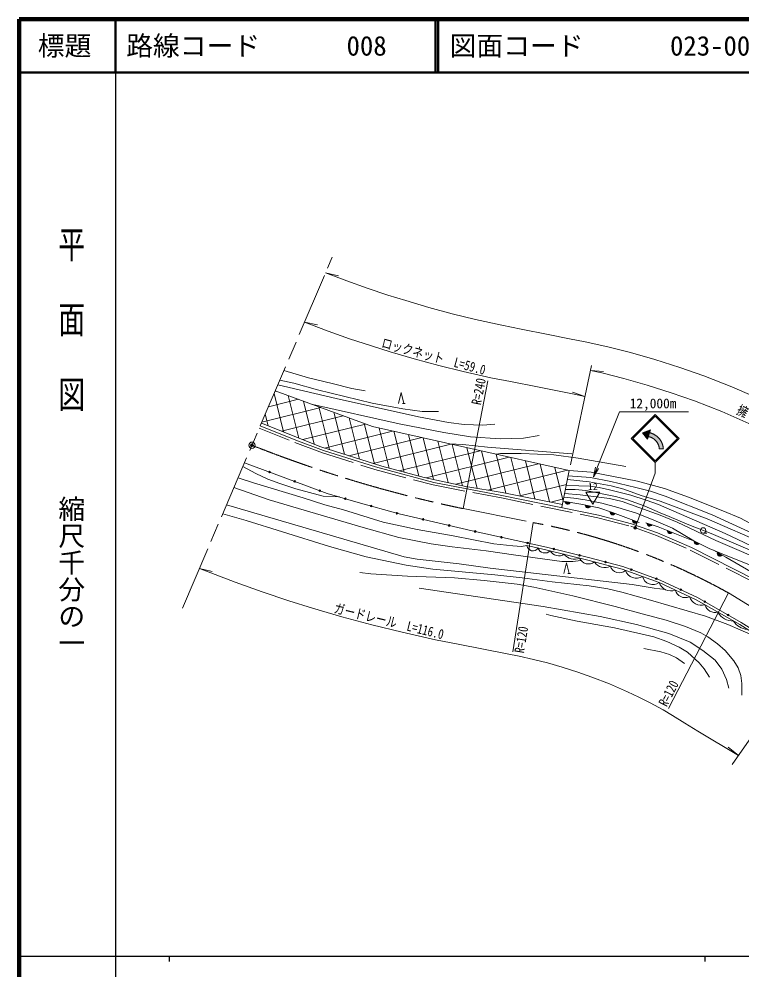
# Model space of a CAD drawing. Units: millimetres at full size, sheet at 1:1000; details may follow other scales. Extents: x 40000 to 680000, y 20000 to 380000.
# Drawn here: x 40000 to 174947, y 202409 to 380000 of the extents above; entities that cross this region are included whole.
import ezdxf
from ezdxf.enums import TextEntityAlignment as Align

# ---------------------------------------------------------------- set-up
doc = ezdxf.new("R2010")
doc.units = ezdxf.units.MM
doc.header["$LTSCALE"] = 1000
doc.header["$PDMODE"] = 32
doc.header["$PDSIZE"] = 500
doc.linetypes.add('CHAIN', pattern=[18.5, 12, -1.5, 3.5, -1.5])
doc.linetypes.add('DASHED', pattern=[7.5, 6, -1.5])
for name, color, linetype, lineweight in [('M-BGD', 7, 'Continuous', 13), ('M-BMK', 2, 'CHAIN', 13), ('M-BMK-SRVR', 3, 'Continuous', 13), ('M-STR-HTXT', 7, 'Continuous', 13), ('M-STR-STRC', 7, 'Continuous', 13), ('M-TTL', 2, 'Continuous', 140), ('M-TTL-BAND', 7, 'Continuous', 25), ('M-TTL-LINE', 7, 'Continuous', 50)]:
    doc.layers.add(name, color=color, linetype=linetype, lineweight=lineweight)
doc.layers.add('M-OTRS', color=6, linetype='Continuous')
doc.layers.add('M-TTL-TXT', color=7, linetype='Continuous')
doc.styles.add('@ＭＳ ゴシック', font='')
doc.styles.add('ＭＳ ゴシック', font='')
doc.styles.get('@ＭＳ ゴシック').set_extended_font_data('@MS Gothic')
doc.styles.get('ＭＳ ゴシック').set_extended_font_data('MS Gothic')

# ---------------------------------------------------------------- blocks, each defined once
blk = doc.blocks.new('open_arrow')
at = {"color": 0, "linetype": 'Continuous', "lineweight": -2}
blk.add_lwpolyline([(7.5, 1.25), (0, 0), (7.5, -1.25)], dxfattribs=at)

msp = doc.modelspace()

# ---------------------------------------------------------------- hatches: boundary and pattern name
at = {"layer": 'M-BGD'}
for points in [[(86640, 295447, -1), (86922, 295342, -0.41421), (86729, 295254, -0.41421)], [(91328, 293706, -1), (91609, 293602, -0.41421), (91416, 293513, -0.41421)], [(96015, 291965, -1), (96296, 291861, -0.41421), (96103, 291772, -0.41421)], [(100779, 290458, -0.41421), (100965, 290560, -0.41421), (101067, 290374, -1)], [(142901, 289717, -0.82183), (141922, 289873)], [(105587, 289084, -1), (105875, 289003, -1)], [(110401, 287735, -1), (110690, 287654, -1)], [(146684, 289015, -0.82183), (145715, 289222)], [(151262, 287645, -0.82183), (150334, 287994)], [(115266, 286584, -1), (115559, 286516, -0.41421), (115379, 286404, -0.41421)], [(155427, 286081, -0.82183), (154499, 286429)], [(120138, 285458, -1), (120430, 285390, -0.41421), (120250, 285278, -0.41421)], [(125010, 284336, -1), (125303, 284272, -0.41421), (125125, 284158, -0.41421)], [(158154, 285553, -0.82183), (157211, 285857)], [(161947, 284120, -0.82183), (161028, 284490)], [(129894, 283261, -1), (130187, 283197, -0.41421), (130008, 283083, -0.41421)], [(166938, 282051, -0.82183), (166053, 282495)], [(134777, 282187, -1), (135070, 282122, -0.41421), (134891, 282008, -0.41421)], [(139652, 281079, -1), (139943, 281007, -1)], [(144504, 279873, -1), (144796, 279800, -1)], [(171216, 279884, -0.82183), (170354, 280373)], [(149346, 278623, -0.41421), (149529, 278730, -0.41421), (149636, 278547, -1)], [(154140, 277220, -1), (154423, 277118, -0.41421), (154230, 277028, -0.41421)], [(158843, 275521, -1), (159125, 275419, -0.41421), (158933, 275329, -0.41421)], [(163405, 273481, -1), (163677, 273355, -0.41421), (163477, 273282, -0.41421)], [(167882, 271264, -1), (168143, 271115, -1)], [(172228, 268791, -1), (172489, 268643, -1)]]:
    msp.add_hatch(color=256, dxfattribs=at).paths.add_polyline_path(points)
at = {"layer": 'M-STR-HTXT'}
msp.add_hatch(color=256, dxfattribs=at).paths.add_polyline_path([(154792, 285010, -0.41421), (155082, 285212, -0.41421), (155284, 284922, -1)])
at = {"layer": 'M-STR-STRC'}
for points in [[(157680, 302744), (157846, 303263), (156376, 302699), (157288, 301515), (157453, 302034), (157453, 302034)], [(157684, 302756), (157684, 302756), (157846, 303263), (156376, 302699), (157288, 301515), (157453, 302034), (157453, 302034)], [(159585, 301532), (159549, 301577), (159512, 301622), (159475, 301667), (159437, 301710), (159398, 301753), (159358, 301796), (159317, 301837), (159276, 301878), (159234, 301919), (159192, 301958), (159148, 301997), (159104, 302035), (159060, 302072), (159014, 302108), (158969, 302144), (158922, 302179), (158875, 302212), (158827, 302246), (158779, 302278), (158730, 302309), (158681, 302340), (158631, 302370), (158581, 302399), (158530, 302427), (158478, 302454), (158427, 302480), (158374, 302505), (158322, 302529), (158268, 302553), (158215, 302575), (158161, 302597), (158107, 302617), (158052, 302637), (157997, 302656), (157942, 302674), (157886, 302690), (157830, 302706), (157774, 302721), (157718, 302735), (157680, 302744), (157453, 302034), (157457, 302033), (157502, 302024), (157546, 302014), (157589, 302003), (157633, 301992), (157677, 301979), (157720, 301966), (157763, 301952), (157805, 301938), (157848, 301923), (157890, 301907), (157932, 301890), (157974, 301873), (158015, 301854), (158056, 301835), (158097, 301816), (158137, 301796), (158177, 301774), (158216, 301753), (158256, 301730), (158294, 301707), (158333, 301684), (158371, 301659), (158408, 301634), (158445, 301608), (158482, 301582), (158518, 301555), (158554, 301527), (158589, 301499), (158624, 301470), (158658, 301441), (158691, 301411), (158725, 301380), (158757, 301349), (158789, 301317), (158821, 301285), (158852, 301252), (158882, 301218), (158912, 301185), (158941, 301150), (158969, 301115), (158997, 301080), (159025, 301044), (159051, 301007), (159077, 300970), (159103, 300933), (159127, 300895), (159151, 300857), (159175, 300819), (159198, 300780), (159220, 300740), (159241, 300701), (159262, 300660), (159282, 300620), (159301, 300579), (159319, 300538), (159337, 300497), (159354, 300455), (159371, 300413), (159386, 300370), (159401, 300328), (159415, 300285), (159429, 300242), (159441, 300198), (159453, 300155), (159464, 300111), (159475, 300067), (159484, 300023), (159493, 299979), (159501, 299935), (159508, 299890), (159515, 299845), (159520, 299801), (159525, 299756), (159529, 299711), (160273, 299712), (160268, 299770), (160263, 299828), (160257, 299885), (160250, 299943), (160241, 300001), (160232, 300058), (160222, 300115), (160210, 300172), (160198, 300229), (160185, 300285), (160171, 300342), (160155, 300398), (160139, 300453), (160122, 300509), (160104, 300564), (160085, 300619), (160065, 300673), (160044, 300727), (160022, 300781), (159999, 300835), (159975, 300887), (159950, 300940), (159925, 300992), (159898, 301044), (159871, 301095), (159842, 301146), (159813, 301196), (159783, 301245), (159752, 301295), (159720, 301343), (159688, 301391), (159654, 301439), (159620, 301486)]]:
    msp.add_hatch(color=256, dxfattribs=at).paths.add_polyline_path(points)

# ---------------------------------------------------------------- linework, layer by layer
at = {"layer": 'M-BGD'}
for p, q in [((87597, 310039), (89381, 302884)), ((88022, 310518), (87775, 310456)), ((90260, 309693), (92242, 301743)), ((96359, 307444), (85316, 304690)), ((92190, 308981), (86545, 307573)), ((93097, 308647), (95103, 300602)), ((95934, 307600), (97928, 299603)), ((111574, 308222), (112074, 308222)), ((85971, 306227), (86520, 304025)), ((100528, 305907), (89006, 303034)), ((98772, 306554), (100728, 298706)), ((101609, 305508), (103529, 297810)), ((104696, 304369), (92981, 301448)), ((104447, 304462), (106329, 296913)), ((109743, 303051), (97046, 299885)), ((107234, 303614), (109108, 296100)), ((109964, 303002), (111867, 295369)), ((112693, 302389), (114626, 294637)), ((115182, 301831), (101570, 298437)), ((120620, 300610), (106094, 296988)), ((115422, 301777), (117360, 294004)), ((118151, 301164), (120080, 293428)), ((120881, 300552), (122800, 292853)), ((126059, 299390), (110929, 295617)), ((123610, 299939), (125497, 292372)), ((126339, 299327), (128186, 291919)), ((129068, 298714), (130881, 291444)), ((131497, 298169), (115970, 294298)), ((136936, 296948), (121562, 293115)), ((131798, 298102), (133591, 290909)), ((134527, 297489), (136301, 290375)), ((137256, 296877), (139011, 289840)), ((142374, 295728), (127536, 292028)), ((139985, 296264), (141559, 289952)), ((142685, 295658), (141342, 288849)), ((142181, 293103), (133475, 290932)), ((141646, 290393), (139243, 289794)), ((142901, 289717), (141922, 289873)), ((146684, 289015), (145715, 289222)), ((151262, 287645), (150334, 287994)), ((155427, 286081), (154499, 286429)), ((158154, 285553), (157211, 285857)), ((161947, 284120), (161028, 284490)), ((166938, 282051), (166053, 282495)), ((167708, 283989), (168374, 283989)), ((171216, 279884), (170354, 280373)), ((142443, 276442), (142943, 276442))]:
    msp.add_line(p, q, dxfattribs=at)
for points in [[(88682, 312583), (91274, 312001), (95714, 310774), (105937, 308264), (111612, 307195), (115234, 306682), (118270, 306682)], [(89428, 314334), (94032, 312998), (98428, 311924), (102126, 310990), (104597, 310569)], [(88307, 311705), (99224, 309163), (114575, 305725), (120146, 304667), (123086, 304293), (126583, 304182), (128795, 304320)], [(87831, 310589), (105983, 303895), (142685, 295658)], [(110824, 308222), (111324, 310222), (111824, 308222)], [(94817, 308012), (110954, 304418), (119291, 302763), (124290, 302000), (129806, 301611), (134195, 301738), (137115, 302214)], [(85041, 304047), (91688, 301363), (96804, 299448), (106533, 296356), (117445, 293467), (130152, 291046), (148159, 287364), (154335, 285746), (159185, 284026), (165508, 281282), (177421, 275245), (193640, 265806), (196100, 264724), (198385, 264044), (202797, 263055), (205535, 262720), (208735, 262720), (212847, 263255), (214924, 263782), (220507, 265415), (236450, 272461), (267966, 286638)], [(141442, 289360), (130173, 291584), (123428, 292720), (115651, 294365), (107713, 296470), (96312, 300120), (85248, 304532)], [(120332, 300675), (122827, 300527), (127439, 300050), (143205, 298825)], [(129097, 298708), (129898, 298840), (133720, 298840), (139838, 298632), (144372, 297970), (153245, 296410)], [(82094, 297135), (97507, 291411), (103316, 289720), (110935, 287585), (124604, 284426), (138462, 281375), (146316, 279422), (152714, 277735), (159686, 275216), (166626, 271978), (174800, 267328), (186488, 259994)], [(81805, 296458), (84231, 295132), (86453, 294050), (88666, 293228), (91659, 292261), (96757, 290912), (99796, 290745)], [(142685, 295658), (146776, 295379), (155446, 293721), (160477, 292348), (164951, 290728), (171385, 288174), (174653, 286785), (187773, 279776), (190331, 278661), (191595, 278231), (192988, 278023)], [(80904, 294345), (83784, 293401), (93013, 290554), (97079, 289257), (100566, 288347), (107961, 286054), (114309, 284688), (121044, 283472), (128601, 281992), (132205, 281598), (133786, 281474), (134805, 281669)], [(196459, 274236), (189883, 276904), (179351, 281938), (168425, 286688), (159707, 289929), (156133, 291008), (152878, 292178), (150508, 292823), (146425, 293567), (142359, 294006)], [(142499, 294717), (146661, 294352), (150440, 293653), (155130, 292538), (157845, 291799), (160595, 290899), (169358, 287430), (181468, 281853), (185745, 279525), (189295, 277836), (191690, 276853), (193691, 276272), (195632, 275841), (197494, 275338)], [(80114, 292493), (86698, 290211), (92147, 288596), (104219, 285035), (110889, 283188), (116945, 281973), (120848, 281408), (127205, 280694), (132743, 279846), (141311, 278673), (143403, 278673), (144891, 278899)], [(141839, 291371), (144743, 291150), (150202, 290444), (152561, 289915), (159647, 287345), (162881, 286063), (170082, 282623), (174855, 280575), (183521, 276737), (194457, 272103)], [(195152, 272844), (169215, 283899), (165010, 285543), (161342, 287093), (159664, 287803), (156717, 289119), (153601, 290201), (151356, 290801), (145816, 291938), (143781, 292136), (141993, 292150)], [(142140, 292896), (144517, 292810), (146550, 292732), (148292, 292518), (150232, 292049), (154187, 291063), (157083, 290152), (159387, 289335), (171786, 283925), (179015, 280514), (182220, 279138), (189407, 276249), (195802, 273536)], [(141555, 289932), (144868, 289402), (148205, 288692), (150798, 287819), (155758, 285956)], [(193621, 271213), (185108, 274611), (172597, 279583), (168801, 281118), (165978, 282533), (161955, 284891), (158508, 286440), (155238, 287704), (151779, 288793), (148777, 289557), (145704, 290211), (143534, 290550), (141711, 290721)], [(78751, 289296), (90397, 285839), (111900, 279583), (114295, 279157), (122180, 278278), (127920, 277476), (154463, 274374), (158532, 273728), (160667, 273446)], [(78014, 287568), (82376, 286359), (89191, 284260), (97956, 281524), (104800, 279591), (112293, 278026), (117244, 277261), (128811, 276184), (133924, 275670), (139491, 274912), (146440, 274123), (149884, 273582), (152512, 272952), (157861, 271469), (168140, 268465), (172306, 266925), (174631, 265910), (176613, 265063)], [(157020, 285919), (159331, 285174), (164896, 282931), (165978, 282533)], [(134805, 281669), (138348, 280889), (146192, 278938), (152565, 277258), (159495, 274754), (166396, 271534), (174544, 266899), (186606, 259344), (188833, 258269), (190506, 257088)], [(169633, 280781), (171938, 279476), (180415, 274583), (187288, 270456), (190507, 268389), (192202, 267560), (194401, 266533), (197605, 265505), (201143, 264606), (204106, 264036), (206753, 263937), (209038, 264098), (212785, 264802), (219103, 266724)], [(141693, 276442), (142193, 278442), (142693, 276442)], [(103609, 276667), (105667, 276390), (112485, 275928), (121293, 275617), (126836, 275172), (132972, 274435), (136074, 273871), (143383, 272274), (151300, 270280), (156294, 268910), (160823, 267757), (164421, 266546), (167240, 265381), (168605, 264608), (170361, 263303), (171818, 262042), (173435, 260113), (174229, 258809), (174714, 257424), (174907, 255904), (174907, 253739)], [(172487, 255051), (172035, 256687), (171207, 258558), (169938, 260260), (167630, 262098), (165269, 263603), (161315, 265243), (155234, 266918), (148461, 268432), (137841, 270305), (114684, 273719)], [(138399, 268830), (139254, 268590), (144165, 267553), (151148, 266277), (158491, 264655), (160900, 263743), (163221, 262690), (164762, 261768), (166957, 259739), (167868, 258663), (168864, 257107)], [(156602, 262447), (159802, 261852), (161432, 261326), (162719, 260726), (164218, 259644)]]:
    msp.add_lwpolyline(points, dxfattribs=at)
at = {"layer": 'M-BGD', "linetype": 'DASHED'}
msp.add_lwpolyline([(84845, 303587), (91507, 300897), (96640, 298976), (106394, 295876), (117334, 292979), (130055, 290556), (148045, 286877), (154188, 285268), (159002, 283560), (165295, 280829), (177182, 274805), (193412, 265360), (195927, 264254), (198259, 263560), (202712, 262561), (205504, 262220), (208767, 262220), (212942, 262763), (215056, 263299), (220679, 264944), (236653, 272004), (268175, 286184)], dxfattribs=at)
at = {"layer": 'M-BGD'}
for centre, radius in [((86781, 295395), 150), ((91468, 293654), 150), ((96155, 291913), 150), ((100923, 290416), 150), ((105731, 289043), 150), ((110546, 287694), 150), ((115413, 286550), 150), ((120284, 285424), 150), ((125157, 284304), 150), ((167708, 284489), 500), ((130040, 283229), 150), ((134923, 282154), 150), ((139798, 281043), 150), ((144650, 279836), 150), ((149491, 278585), 150), ((154281, 277169), 150), ((158984, 275470), 150), ((163541, 273418), 150), ((168013, 271190), 150), ((172358, 268717), 150)]:
    msp.add_circle(centre, radius, dxfattribs=at)
for centre, radius, start, end in [((142427, 289892), 505, 182.07336, 339.73155), ((146220, 289214), 505, 179.16312, 336.82131), ((150833, 287911), 505, 170.58058, 328.23877), ((154998, 286346), 505, 170.58058, 328.23877), ((157712, 285798), 505, 173.32178, 330.97997), ((161524, 284396), 505, 169.21483, 326.87302), ((166539, 282361), 505, 164.55104, 322.20923), ((135908, 281800), 1111, 186.81708, 328.3559), ((138178, 281699), 1410, 199.98658, 314.08936), ((140767, 281611), 1855, 209.87159, 302.19335), ((143655, 281531), 2414, 218.10396, 293.96098), ((146289, 280028), 1797, 203.03947, 308.32405), ((170833, 280214), 505, 161.63787, 319.29606), ((149319, 279824), 2263, 212.1911, 298.27473), ((152045, 278273), 1712, 194.96366, 313.10733), ((155233, 277691), 2126, 198.32275, 301.94452), ((158333, 276446), 2052, 195.78383, 304.48343), ((161678, 275530), 2317, 199.58203, 290.39458), ((164337, 273873), 1922, 195.51842, 294.45819), ((167357, 272838), 2336, 197.80825, 286.85221), ((169977, 271184), 2029, 196.67292, 284.05298), ((173242, 270723), 3156, 208.52851, 272.19739), ((176151, 269285), 3272, 211.60137, 266.46251)]:
    msp.add_arc(centre, radius, start, end, dxfattribs=at)
at = {"layer": 'M-BMK'}
for p, q in [((70523, 270003), (98465, 335524)), ((122883, 288562), (136002, 285951))]:
    msp.add_line(p, q, dxfattribs=at)
msp.add_lwpolyline([(172428, 272822), (177579, 269646), (187855, 263511)], dxfattribs=at)
for centre, radius, start, end in [((171966, 523489), 240000, 248.36603, 258.19898), ((114059, 167974), 120000, 60.8955, 79.46403)]:
    msp.add_arc(centre, radius, start, end, dxfattribs=at)
at = {"layer": 'M-BMK-SRVR'}
msp.add_lwpolyline([(147106, 289376), (148406, 291629), (145805, 291629)], close=True, dxfattribs=at)
msp.add_circle((83484, 300395), 600, dxfattribs=at)
at = {"layer": 'M-OTRS'}
msp.add_point((83484, 300395), dxfattribs=at)
at = {"layer": 'M-STR-HTXT'}
for p, q in [((97224, 332615), (99617, 332066)), ((93299, 323410), (95691, 322861)), ((146875, 315324), (142925, 296772)), ((146673, 314375), (149120, 314180)), ((122883, 288562), (127510, 312460)), ((145632, 309484), (143333, 310346)), ((155038, 284966), (158753, 295166)), ((132148, 261822), (136002, 285951)), ((73671, 277384), (76064, 276835)), ((161251, 251262), (172428, 272822)), ((173118, 240805), (186333, 259716)), ((174296, 242490), (172383, 244030))]:
    msp.add_line(p, q, dxfattribs=at)
for points in [[(97224, 332615), (101177, 331103), (104974, 329748), (108854, 328449), (112181, 327404), (116469, 326148), (120844, 324970), (125197, 323900), (130125, 322808), (133713, 322093), (138746, 321091), (142752, 320294), (145656, 319724), (149928, 318773), (154164, 317702), (158683, 316419), (163336, 314940), (167803, 313367), (173064, 311315), (178320, 309034)], [(93299, 323410), (97710, 321723), (101706, 320296), (105768, 318937), (109277, 317834), (113763, 316521), (118350, 315285), (122922, 314161), (128066, 313022), (131758, 312286), (136794, 311283), (140813, 310483), (143606, 309935), (145632, 309484)], [(146673, 314375), (148772, 313908), (152869, 312872), (157242, 311630), (161748, 310198), (166064, 308678), (171159, 306691), (176256, 304479)], [(147218, 294521), (152087, 306649), (164955, 306649)], [(73671, 277384), (80372, 274822), (85362, 273040), (90338, 271375), (94757, 269987), (100234, 268383), (105879, 266862), (111546, 265469), (117770, 264091), (121983, 263251), (131121, 261432), (133359, 260993), (136054, 260393), (138616, 259745), (141395, 258956), (144279, 258039), (146934, 257104), (150209, 255827), (153556, 254374), (155691, 253366), (157796, 252307), (160268, 250978), (161960, 249906), (164275, 248479), (166697, 247027), (174296, 242490)]]:
    msp.add_lwpolyline(points, dxfattribs=at)
msp.add_circle((155038, 284966), 250, dxfattribs=at)
at = {"layer": 'M-STR-STRC'}
for p, q in [((154253, 301666), (158753, 306166)), ((154606, 301666), (158753, 305812)), ((163253, 301665), (158753, 306166)), ((162899, 301665), (158753, 305812)), ((157846, 303263), (156376, 302699)), ((156376, 302699), (157288, 301515)), ((157288, 301515), (157846, 303263)), ((154253, 301666), (158753, 297165)), ((154606, 301666), (158753, 297518)), ((158753, 297518), (162899, 301665)), ((158753, 297165), (163253, 301665)), ((160273, 299712), (159529, 299711)), ((158753, 297165), (158753, 295166))]:
    msp.add_line(p, q, dxfattribs=at)
for points in [[(157846, 303263), (156376, 302699), (157288, 301515)], [(157846, 303263), (156376, 302699), (157288, 301515)], [(157680, 302744), (157846, 303263), (156376, 302699), (157288, 301515), (157453, 302034)], [(157680, 302744), (157453, 302034), (157453, 302034), (157457, 302033), (157502, 302024), (157546, 302014), (157589, 302003), (157633, 301992), (157677, 301979), (157720, 301966), (157763, 301952), (157805, 301938), (157848, 301923), (157890, 301907), (157932, 301890), (157974, 301873), (158015, 301854), (158056, 301835), (158097, 301816), (158137, 301796), (158177, 301774), (158216, 301753), (158256, 301730), (158294, 301707), (158333, 301684), (158371, 301659), (158408, 301634), (158445, 301608), (158482, 301582), (158518, 301555), (158554, 301527), (158589, 301499), (158624, 301470), (158658, 301441), (158691, 301411), (158725, 301380), (158757, 301349), (158789, 301317), (158821, 301285), (158852, 301252), (158882, 301218), (158912, 301185), (158941, 301150), (158969, 301115), (158997, 301080), (159025, 301044), (159051, 301007), (159077, 300970), (159103, 300933), (159127, 300895), (159151, 300857), (159175, 300819), (159198, 300780), (159220, 300740), (159241, 300701), (159262, 300660), (159282, 300620), (159301, 300579), (159319, 300538), (159337, 300497), (159354, 300455), (159371, 300413), (159386, 300370), (159401, 300328), (159415, 300285), (159429, 300242), (159441, 300198), (159453, 300155), (159464, 300111), (159475, 300067), (159484, 300023), (159493, 299979), (159501, 299935), (159508, 299890), (159515, 299845), (159520, 299801), (159525, 299756), (159529, 299711), (159529, 299711), (160273, 299712), (160273, 299712), (160268, 299770), (160263, 299828), (160257, 299885), (160250, 299943), (160241, 300001), (160232, 300058), (160222, 300115), (160210, 300172), (160198, 300229), (160185, 300285), (160171, 300342), (160155, 300398), (160139, 300453), (160122, 300509), (160104, 300564), (160085, 300619), (160065, 300673), (160044, 300727), (160022, 300781), (159999, 300835), (159975, 300887), (159950, 300940), (159925, 300992), (159898, 301044), (159871, 301095), (159842, 301146), (159813, 301196), (159783, 301245), (159752, 301295), (159720, 301343), (159688, 301391), (159654, 301439), (159620, 301486), (159585, 301532), (159549, 301577), (159512, 301622), (159475, 301667), (159437, 301710), (159398, 301753), (159358, 301796), (159317, 301837), (159276, 301878), (159234, 301919), (159192, 301958), (159148, 301997), (159104, 302035), (159060, 302072), (159014, 302108), (158969, 302144), (158922, 302179), (158875, 302212), (158827, 302246), (158779, 302278), (158730, 302309), (158681, 302340), (158631, 302370), (158581, 302399), (158530, 302427), (158478, 302454), (158427, 302480), (158374, 302505), (158322, 302529), (158268, 302553), (158215, 302575), (158161, 302597), (158107, 302617), (158052, 302637), (157997, 302656), (157942, 302674), (157886, 302690), (157830, 302706), (157774, 302721), (157718, 302735)]]:
    msp.add_lwpolyline(points, close=True, dxfattribs=at)
at = {"layer": 'M-TTL'}
for p, q in [((40000, 380000), (40000, 20000)), ((680000, 380000), (40000, 380000))]:
    msp.add_line(p, q, dxfattribs=at)
at = {"layer": 'M-TTL-BAND'}
for p, q in [((58000, 370000), (58000, 20000)), ((40000, 205000), (579000, 205000)), ((68000, 205000), (68000, 204000)), ((168000, 205000), (168000, 204000))]:
    msp.add_line(p, q, dxfattribs=at)
at = {"layer": 'M-TTL-LINE'}
for p, q in [((58000, 380000), (58000, 370000)), ((117750, 380000), (117750, 370000)), ((118250, 380000), (118250, 370000)), ((40000, 370000), (680000, 370000))]:
    msp.add_line(p, q, dxfattribs=at)

# ---------------------------------------------------------------- block references
at = {"layer": 'M-STR-HTXT', "xscale": 240, "yscale": 240, "rotation": 68.1}
msp.add_blockref('open_arrow', (147218, 294521), dxfattribs=at)

# ---------------------------------------------------------------- texts
at = {"layer": 'M-BMK-SRVR', "style": 'ＭＳ ゴシック'}
msp.add_text('12', height=1320, dxfattribs=at).set_placement((147106, 291629), align=Align.BOTTOM_CENTER)
at = {"layer": 'M-STR-HTXT', "style": 'ＭＳ ゴシック', "width": 0.8}
for s, rotation, p in [('ロックネット\u3000L=59.0', 344.927, (117010, 315593)), ('擁\u3000壁\u3000L=90.0', 333.299, (179772, 302761)), ('ガードレール\u3000L=116.0', 346.19, (108700, 266116))]:
    msp.add_text(s, height=1833, rotation=rotation, dxfattribs=at).set_placement(p, align=Align.BOTTOM_CENTER)
msp.add_text('R=240', height=1833, rotation=79.041, dxfattribs=at).set_placement((127700, 312613), align=Align.BOTTOM_RIGHT)
at = {"layer": 'M-STR-HTXT', "style": 'ＭＳ ゴシック'}
msp.add_text('12,000m', height=1833, dxfattribs=at).set_placement((153987, 306749), align=Align.BOTTOM_LEFT)
at = {"layer": 'M-STR-HTXT', "style": 'ＭＳ ゴシック', "width": 0.8}
msp.add_text('R=120', height=1833, rotation=80.926, dxfattribs=at).set_placement((132445, 261775), align=Align.TOP_LEFT)
msp.add_text('R=120', height=1833, rotation=62.598, dxfattribs=at).set_placement((161391, 251189), align=Align.BOTTOM_LEFT)
at = {"layer": 'M-TTL-BAND', "style": '@ＭＳ ゴシック', "width": 1.4}
msp.add_text('平  面  図', height=3666, rotation=270, dxfattribs=at).set_placement((49777, 306475), align=Align.MIDDLE_RIGHT)
at = {"layer": 'M-TTL-BAND', "style": '@ＭＳ ゴシック'}
msp.add_text('縮尺千分の一', height=3666, rotation=270, dxfattribs=at).set_placement((49777, 261030), align=Align.MIDDLE_RIGHT)
at = {"layer": 'M-TTL-TXT', "style": 'ＭＳ ゴシック'}
msp.add_text('標題', height=3666, dxfattribs=at).set_placement((48500, 375000), align=Align.MIDDLE_CENTER)
for s, p in [('路線コード', (60000, 375000)), ('008', (101142, 375000)), ('図面コード', (120380, 375000)), ('023-00', (161521, 375000))]:
    msp.add_text(s, height=3666, dxfattribs=at).set_placement(p, align=Align.MIDDLE_LEFT)

doc.saveas('drawing.dxf')
